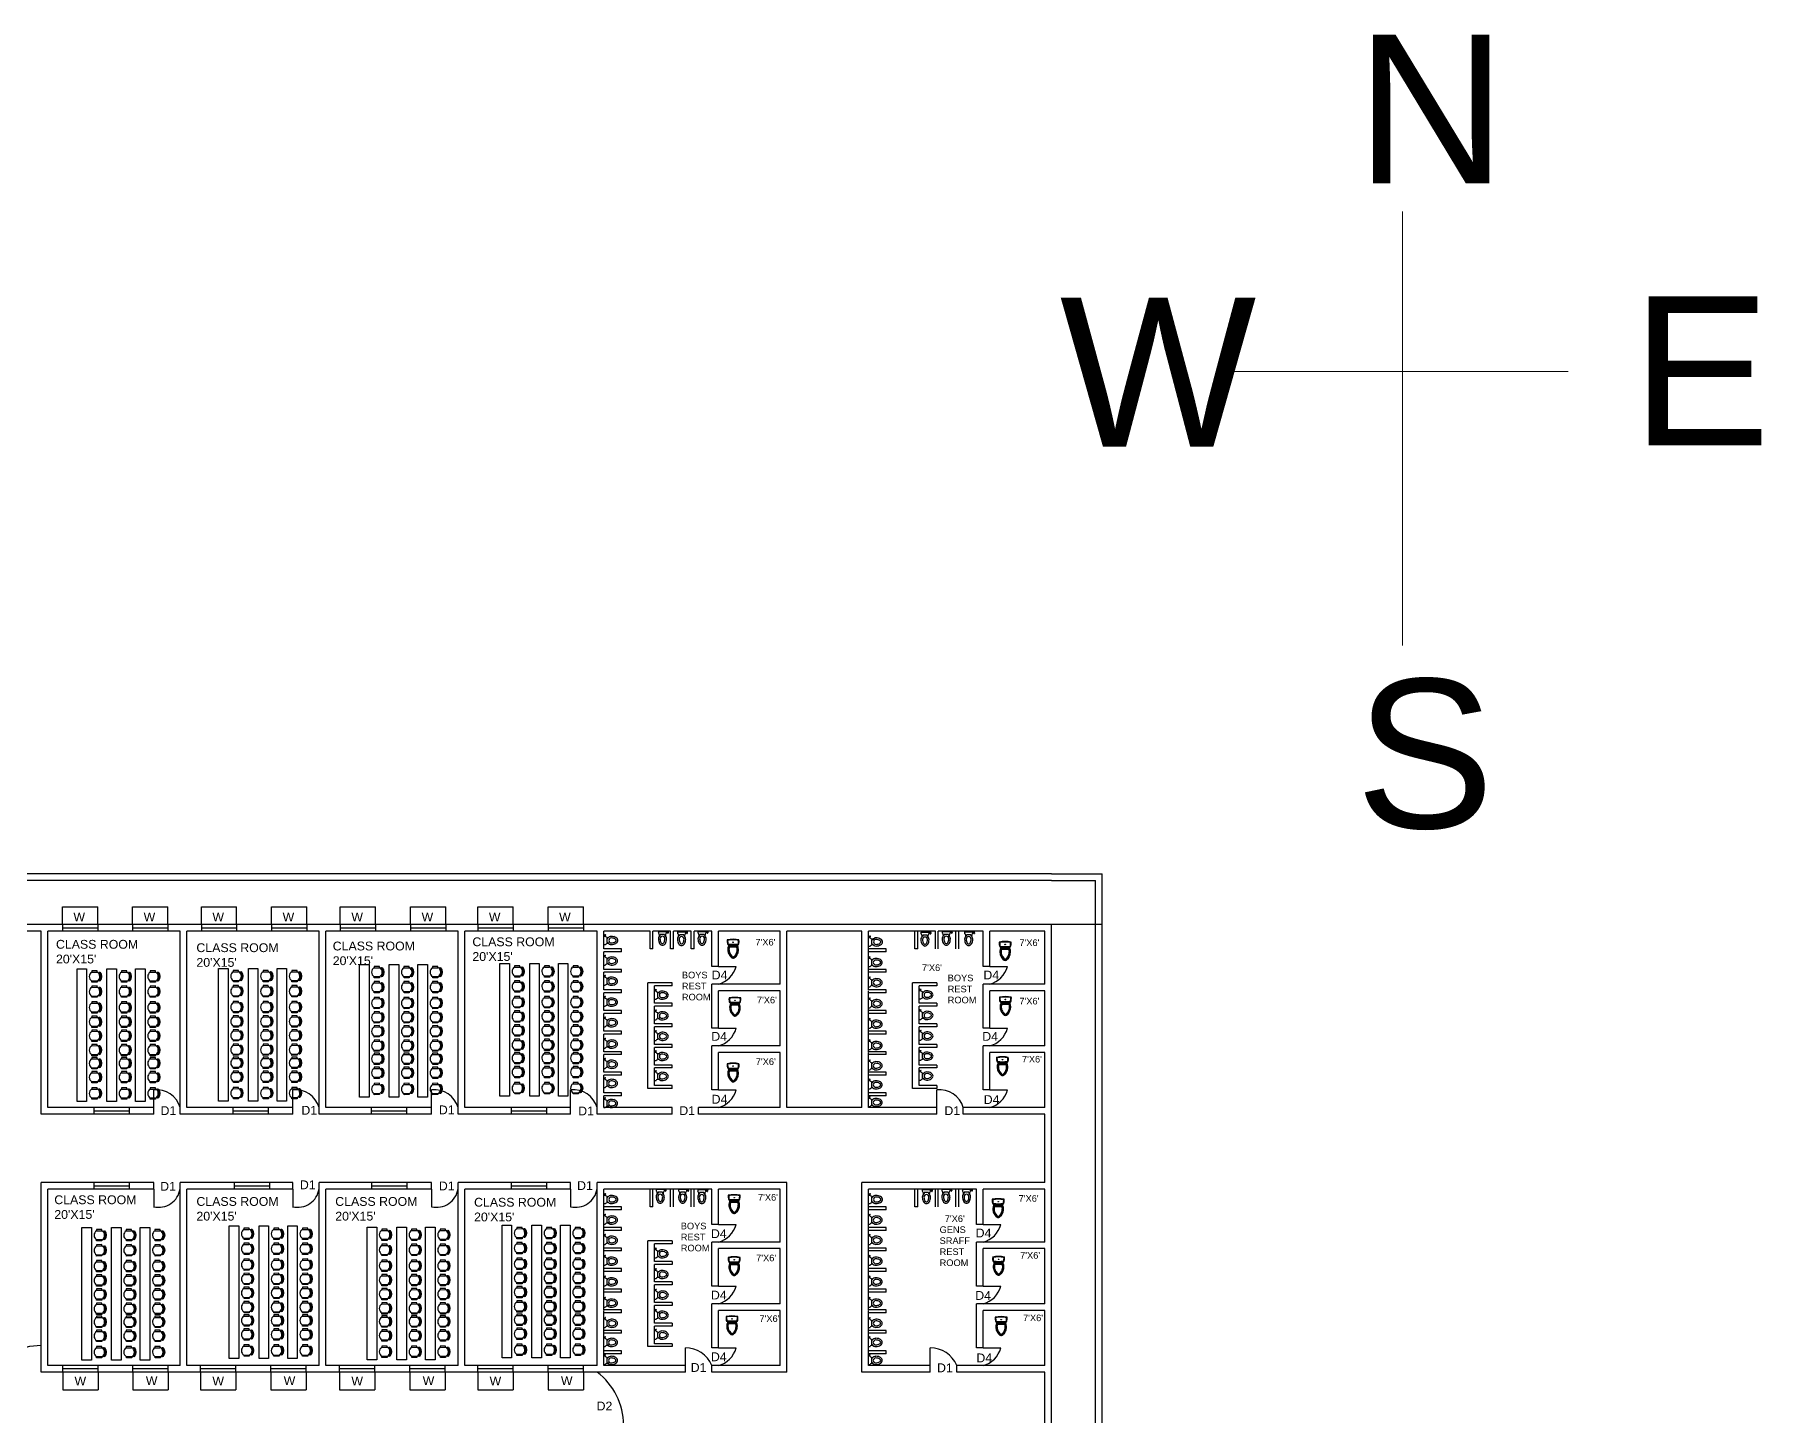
# Model space of a CAD drawing. Header units: inches. Extents: x 677 to 5195, y 405 to 5099.
# Drawn here: x 2846 to 5195, y 3220 to 5099 of the extents above; entities that cross this region are included whole.
import ezdxf

# ---------------------------------------------------------------- set-up
doc = ezdxf.new("R2010")
doc.units = ezdxf.units.IN
doc.header["$MEASUREMENT"] = 0
for name, color, linetype in [('blocks', 255, 'Continuous'), ('door', 180, 'Continuous'), ('text', 240, 'Continuous'), ('window', 104, 'Continuous')]:
    doc.layers.add(name, color=color, linetype=linetype)
doc.styles.get("Standard").update_dxf_attribs({"font": 'arial.ttf'})

# ---------------------------------------------------------------- blocks, each defined once
blk = doc.blocks.new('A$C28FC2AE5')
for p, q in [((179, 356), (179, 383)), ((200, 356), (200, 383))]:
    blk.add_line(p, q)
for points in [[(0, 261), (1, 85), (44, 85), (43, 261)], [(380, 263), (381, 87), (338, 87), (337, 263)]]:
    blk.add_lwpolyline(points, close=True)
blk.add_lwpolyline([(337, 322, 0.423227), (43, 320), (38, 335), (42, 355, -0.361278), (337, 356), (346, 333)], format="xyb", close=True)
for start, end in [(28.31735, 152.21045), (211.34009, 329.18771)]:
    blk.add_arc((191, 178), 178, start, end)
blk = doc.blocks.new('A$C5A97117F')
for p, q in [((0.409, 0.42), (0.043, 0.42)), ((0.406, 0.416), (0.046, 0.416)), ((0.054, 0.428), (0.398, 0.428)), ((0.391, 0.462), (0.061, 0.462)), ((0.386, 0.454), (0.066, 0.454)), ((0.368, 0.408), (0.084, 0.408)), ((0.089, 0.485), (0.137, 0.485)), ((0.091, 0.112), (0.141, 0.05)), ((0.095, 0.114), (0.144, 0.052)), ((0.101, 0.119), (0.15, 0.057)), ((0.114, 0.501), (0.114, 0.467)), ((0.126, 0.139), (0.176, 0.077)), ((0.325, 0.139), (0.276, 0.077)), ((0.351, 0.119), (0.301, 0.057)), ((0.357, 0.114), (0.308, 0.052)), ((0.309, 0.485), (0.357, 0.485)), ((0.36, 0.112), (0.311, 0.05)), ((0.334, 0.501), (0.334, 0.467))]:
    blk.add_line(p, q)
for centre, radius in [((0.113, 0.487), 0.0104), ((0.226, 0.596), 0.0106), ((0.333, 0.487), 0.0104)]:
    blk.add_circle(centre, radius)
for centre, radius, start, end in [((0.321, 0.633), 0.321, 170.67889, 202.51925), ((0.225, -0.377), 1.084, 78.24809, 101.75191), ((0.325, 0.633), 0.319, 171.65253, 201.55052), ((0.225, -0.377), 1.078, 78.48139, 101.51861), ((0.336, 0.634), 0.317, 173.71789, 199.45541), ((0.225, -0.377), 1.065, 78.96963, 101.03037), ((0.114, 0.634), 0.317, 340.54459, 6.28211), ((0.125, 0.633), 0.319, 338.44948, 8.34747), ((0.129, 0.633), 0.321, 337.48075, 9.32111), ((0.225, 2.955), 2.453, 265.31077, 274.68923), ((0.637, 0.35), 0.612, 181.17098, 189.55612), ((0.225, 2.955), 2.447, 265.39891, 274.60109), ((0.637, 0.35), 0.608, 181.17098, 189.55612), ((0.372, 0.312), 0.344, 190.47776, 215.44581), ((0.225, 2.955), 2.434, 265.58122, 274.41878), ((0.637, 0.35), 0.6, 181.17098, 189.55612), ((0.372, 0.312), 0.34, 190.48795, 215.47724), ((0.229, 0.365), 0.194, 149.97683, 163.56049), ((0.372, 0.312), 0.332, 190.50903, 215.54221), ((0.031, 0.479), 0.034, 330.14872, 63.95105), ((0.229, 0.365), 0.186, 151.40884, 160.18615), ((0.637, 0.35), 0.567, 181.17098, 189.55612), ((0.372, 0.312), 0.3, 190.60384, 215.83399), ((0.079, 0.312), 0.3, 324.16601, 349.39616), ((0.08, 0.312), 0.332, 324.45779, 349.49097), ((0.08, 0.312), 0.34, 324.52276, 349.51205), ((0.08, 0.312), 0.344, 324.55419, 349.52224), ((-0.185, 0.35), 0.567, 350.44388, 358.82902), ((0.42, 0.479), 0.034, 116.04895, 209.85128), ((0.223, 0.365), 0.186, 19.81385, 28.59116), ((0.223, 0.365), 0.194, 16.43951, 30.02317), ((-0.185, 0.35), 0.6, 350.44388, 358.82902), ((-0.185, 0.35), 0.608, 350.44388, 358.82902), ((-0.185, 0.35), 0.612, 350.44388, 358.82902)]:
    blk.add_arc(centre, radius, start, end)
for centre, major_axis, ratio, start_param, end_param in [((0.226, 0.291), (0, -0.297), 0.685535, 4.260216, 4.551957), ((0.226, 0.319), (0, 0.319), 0.497502, 2.575717, 3.707468), ((0.226, 0.291), (0, -0.297), 0.685535, 8.014414, 8.306155)]:
    blk.add_ellipse(centre, major_axis=major_axis, ratio=ratio, start_param=start_param, end_param=end_param)
for points, knots in [([(0.046, 0.416), (0.043, 0.409), (0.041, 0.402), (0.036, 0.379), (0.033, 0.364), (0.03, 0.345), (0.029, 0.341), (0.029, 0.338)], [4.2706832, 4.2706832, 4.2706832, 4.2706832, 4.3512283, 4.3512283, 4.5144288, 4.5144288, 4.5519567, 4.5519567, 4.5519567, 4.5519567]), ([(0.053, 0.414), (0.051, 0.406), (0.049, 0.398), (0.043, 0.374), (0.039, 0.357), (0.037, 0.339), (0.037, 0.338), (0.037, 0.337)], [4.2706832, 4.2706832, 4.2706832, 4.2706832, 4.3606863, 4.3606863, 4.5406923, 4.5406923, 4.5519567, 4.5519567, 4.5519567, 4.5519567]), ([(0.084, 0.408), (0.082, 0.397), (0.08, 0.39), (0.075, 0.371), (0.073, 0.358), (0.07, 0.342), (0.07, 0.337), (0.069, 0.333)], [4.2710704, 4.2710704, 4.2710704, 4.2710704, 4.3573597, 4.3573597, 4.5034058, 4.5034058, 4.5519567, 4.5519567, 4.5519567, 4.5519567]), ([(0.144, 0.052), (0.148, 0.047), (0.152, 0.042), (0.163, 0.031), (0.169, 0.026), (0.182, 0.016), (0.189, 0.013), (0.202, 0.007), (0.209, 0.006), (0.223, 0.004), (0.23, 0.004), (0.243, 0.006), (0.25, 0.008), (0.264, 0.013), (0.27, 0.017), (0.283, 0.027), (0.29, 0.032), (0.3, 0.043), (0.304, 0.047), (0.308, 0.052)], [2.575717, 2.575717, 2.575717, 2.575717, 2.672218, 2.672218, 2.806898, 2.806898, 2.941578, 2.941578, 3.076258, 3.076258, 3.210938, 3.210938, 3.347647, 3.347647, 3.484357, 3.484357, 3.621066, 3.621066, 3.707468, 3.707468, 3.707468, 3.707468]), ([(0.15, 0.057), (0.154, 0.052), (0.158, 0.048), (0.167, 0.038), (0.172, 0.034), (0.182, 0.026), (0.187, 0.023), (0.197, 0.018), (0.202, 0.016), (0.212, 0.013), (0.217, 0.012), (0.227, 0.012), (0.232, 0.012), (0.242, 0.014), (0.247, 0.015), (0.257, 0.019), (0.263, 0.022), (0.273, 0.029), (0.278, 0.032), (0.287, 0.041), (0.292, 0.046), (0.299, 0.054), (0.3, 0.055), (0.301, 0.057)], [2.575717, 2.575717, 2.575717, 2.575717, 2.669508, 2.669508, 2.781324, 2.781324, 2.893291, 2.893291, 3.004714, 3.004714, 3.116138, 3.116138, 3.227561, 3.227561, 3.338984, 3.338984, 3.450407, 3.450407, 3.561831, 3.561831, 3.673254, 3.673254, 3.707468, 3.707468, 3.707468, 3.707468]), ([(0.176, 0.077), (0.179, 0.074), (0.181, 0.07), (0.186, 0.065), (0.188, 0.063), (0.192, 0.059), (0.194, 0.058), (0.2, 0.054), (0.203, 0.052), (0.208, 0.049), (0.21, 0.048), (0.214, 0.047), (0.216, 0.046), (0.219, 0.045), (0.221, 0.045), (0.224, 0.045), (0.225, 0.045), (0.227, 0.045), (0.228, 0.045), (0.231, 0.045), (0.233, 0.045), (0.236, 0.046), (0.238, 0.046), (0.241, 0.048), (0.243, 0.049), (0.247, 0.051), (0.249, 0.052), (0.253, 0.055), (0.255, 0.056), (0.26, 0.06), (0.263, 0.063), (0.268, 0.068), (0.271, 0.071), (0.275, 0.076), (0.275, 0.076), (0.276, 0.077)], [2.575717, 2.575717, 2.575717, 2.575717, 2.657216, 2.657216, 2.716925, 2.716925, 2.776634, 2.776634, 2.878172, 2.878172, 2.95039, 2.95039, 3.022609, 3.022609, 3.094827, 3.094827, 3.143639, 3.143639, 3.192452, 3.192452, 3.259339, 3.259339, 3.326226, 3.326226, 3.393112, 3.393112, 3.459999, 3.459999, 3.526886, 3.526886, 3.607903, 3.607903, 3.68892, 3.68892, 3.707468, 3.707468, 3.707468, 3.707468]), ([(0.382, 0.333), (0.382, 0.341), (0.38, 0.348), (0.378, 0.364), (0.376, 0.372), (0.372, 0.388), (0.37, 0.395), (0.368, 0.408)], [8.0144139, 8.0144139, 8.0144139, 8.0144139, 8.1010804, 8.1010804, 8.2003349, 8.2003349, 8.2907084, 8.2907084, 8.2907084, 8.2907084]), ([(0.415, 0.337), (0.414, 0.345), (0.412, 0.354), (0.408, 0.378), (0.404, 0.395), (0.399, 0.411), (0.399, 0.413), (0.398, 0.414)], [8.0144139, 8.0144139, 8.0144139, 8.0144139, 8.1038208, 8.1038208, 8.2826345, 8.2826345, 8.2956874, 8.2956874, 8.2956874, 8.2956874]), ([(0.423, 0.338), (0.422, 0.346), (0.42, 0.355), (0.416, 0.379), (0.413, 0.394), (0.408, 0.411), (0.407, 0.414), (0.406, 0.416)], [8.0144139, 8.0144139, 8.0144139, 8.0144139, 8.1044106, 8.1044106, 8.2663714, 8.2663714, 8.2956874, 8.2956874, 8.2956874, 8.2956874])]:
    blk.add_open_spline(points, degree=3, knots=knots)
blk = doc.blocks.new('A$C756D1810')
at = {"linetype": 'ByBlock'}
for p, q in [((0, 0.6), (0, 0.529)), ((0, 0.6), (0.353, 0.6)), ((0.082, 0.471), (0.082, 0.432)), ((0.271, 0.471), (0.082, 0.471)), ((0.271, 0.471), (0.271, 0.432)), ((0.353, 0.529), (0.353, 0.6)), ((0.376, 0.6), (0.382, 0.588)), ((0.376, 0.6), (0.447, 0.6)), ((0.382, 0.588), (0.441, 0.588)), ((0.4, 0.529), (0.406, 0.588)), ((0.418, 0.588), (0.424, 0.529)), ((0.441, 0.588), (0.447, 0.6))]:
    blk.add_line(p, q, dxfattribs=at)
for centre, radius, start, end in [((-0.108, 0.412), 0.16, 358.33784, 47.48955), ((0.176, 0.282), 0.176, 122.23095, 180), ((0.45, 0.282), 0.45, 180.00004, 194.51425), ((0.315, 0.247), 0.311, 194.51426, 212.00539), ((0.23, 0.194), 0.21, 212.00541, 236.46588), ((0.176, 0.282), 0.106, 0, 180), ((0.45, 0.282), 0.38, 180.00003, 194.51424), ((0.315, 0.247), 0.24, 194.51426, 212.0054), ((0.23, 0.194), 0.14, 212.00541, 236.46587), ((0.176, 0.113), 0.113, 236.46593, 269.99995), ((0.176, 0.113), 0.0428, 236.46596, 269.99998), ((0.176, 0.113), 0.0428, 270.00002, 303.53404), ((0.176, 0.113), 0.113, 270.00005, 303.53407), ((0.123, 0.194), 0.14, 303.53413, 327.99459), ((0.123, 0.194), 0.21, 303.53412, 327.99459), ((0.038, 0.247), 0.24, 327.9946, 345.48574), ((-0.097, 0.282), 0.38, 345.48576, 359.99997), ((0.176, 0.282), 0.176, 0, 57.76905), ((0.461, 0.412), 0.16, 132.51045, 181.66216), ((0.038, 0.247), 0.311, 327.99461, 345.48574), ((-0.097, 0.282), 0.45, 345.48575, 359.99996), ((0.412, 0.529), 0.0118, 180, 0)]:
    blk.add_arc(centre, radius, start, end, dxfattribs=at)

msp = doc.modelspace()

# ---------------------------------------------------------------- linework, layer by layer
at = {"linetype": 'Continuous', "lineweight": 20, "ltscale": 3}
for p, q in [((4706.6, 4858.3), (4706.6, 4268)), ((4474, 4640.6), (4931.9, 4640.6))]:
    msp.add_line(p, q, dxfattribs=at)
for p, q in [((4229.2, 3957.2), (677.2, 3957.2)), ((4229.2, 3948.2), (686.2, 3948.2)), ((4229.2, 3957.2), (4298.2, 3957.2)), ((4229.2, 3948.2), (4289.2, 3948.2)), ((4289.2, 414.2), (4289.2, 3948.2)), ((4298.2, 405.2), (4298.2, 3957.2)), ((4298.2, 3888.2), (746.2, 3888.2)), ((2855.2, 3879.2), (2783.2, 3879.2)), ((2855.2, 3630.2), (2855.2, 3879.2)), ((2864.2, 3639.2), (2864.2, 3879.2)), ((3044.2, 3879.2), (2864.2, 3879.2)), ((3044.2, 3630.2), (3044.2, 3879.2)), ((3053.2, 3639.2), (3053.2, 3879.2)), ((3233.2, 3879.2), (3053.2, 3879.2)), ((3233.2, 3630.2), (3233.2, 3879.2)), ((3242.2, 3639.2), (3242.2, 3879.2)), ((3422.2, 3879.2), (3242.2, 3879.2)), ((3422.2, 3630.2), (3422.2, 3879.2)), ((3431.2, 3639.2), (3431.2, 3879.2)), ((3611.2, 3879.2), (3431.2, 3879.2)), ((3611.2, 3630.2), (3611.2, 3879.2)), ((3620.2, 3855.2), (3620.2, 3879.2)), ((3683.2, 3879.2), (3620.2, 3879.2)), ((3683.2, 3855.2), (3683.2, 3879.2)), ((3711.2, 3879.2), (3687.2, 3879.2)), ((3687.2, 3855.2), (3687.2, 3879.2)), ((3711.2, 3855.2), (3711.2, 3879.2)), ((3715.2, 3855.2), (3715.2, 3879.2)), ((3739.2, 3879.2), (3715.2, 3879.2)), ((3739.2, 3855.2), (3739.2, 3879.2)), ((3767.2, 3879.2), (3743.2, 3879.2)), ((3743.2, 3855.2), (3743.2, 3879.2)), ((3767.2, 3831.2), (3767.2, 3879.2)), ((3776.2, 3831.2), (3776.2, 3879.2)), ((3860.2, 3879.2), (3776.2, 3879.2)), ((3860.2, 3807.2), (3860.2, 3879.2)), ((3869.2, 3639.2), (3869.2, 3879.2)), ((3971.2, 3879.2), (3869.2, 3879.2)), ((3971.2, 3639.2), (3971.2, 3879.2)), ((4071.2, 3879.2), (3980.2, 3879.2)), ((3980.2, 3799.2), (3980.2, 3879.2)), ((4043.2, 3855.2), (4043.2, 3879.2)), ((4047.2, 3855.2), (4047.2, 3879.2)), ((4071.2, 3855.2), (4071.2, 3879.2)), ((4136.2, 3879.2), (4075.2, 3879.2)), ((4075.2, 3855.2), (4075.2, 3879.2)), ((4099.2, 3855.2), (4099.2, 3879.2)), ((4103.2, 3855.2), (4103.2, 3879.2)), ((4136.2, 3831.2), (4136.2, 3879.2)), ((4220.2, 3879.2), (4145.2, 3879.2)), ((4145.2, 3831.2), (4145.2, 3879.2)), ((4220.2, 3807.2), (4220.2, 3879.2)), ((4229.2, 534.2), (4229.2, 3888.2)), ((3644.2, 3855.2), (3620.2, 3855.2)), ((3644.2, 3851.2), (3644.2, 3855.2)), ((3687.2, 3855.2), (3683.2, 3855.2)), ((3715.2, 3855.2), (3711.2, 3855.2)), ((3743.2, 3855.2), (3739.2, 3855.2)), ((4004.2, 3855.2), (3980.2, 3855.2)), ((4004.2, 3851.2), (4004.2, 3855.2)), ((4047.2, 3855.2), (4043.2, 3855.2)), ((3644.2, 3851.2), (3620.2, 3851.2)), ((3620.2, 3827.2), (3620.2, 3851.2)), ((3776.2, 3831.2), (3767.2, 3831.2)), ((4004.2, 3851.2), (3980.2, 3851.2)), ((4145.2, 3831.2), (4136.2, 3831.2)), ((3644.2, 3827.2), (3620.2, 3827.2)), ((3644.2, 3823.2), (3620.2, 3823.2)), ((3620.2, 3799.2), (3620.2, 3823.2)), ((3644.2, 3823.2), (3644.2, 3827.2)), ((3680.2, 3665), (3680.2, 3809)), ((3713.2, 3809), (3680.2, 3809)), ((3713.2, 3805), (3689.2, 3805)), ((3689.2, 3781), (3689.2, 3805)), ((3713.2, 3805), (3713.2, 3809)), ((3860.2, 3807.2), (3767.2, 3807.2)), ((3767.2, 3747.2), (3767.2, 3807.2)), ((4004.2, 3827.2), (3980.2, 3827.2)), ((4004.2, 3823.2), (3980.2, 3823.2)), ((4004.2, 3823.2), (4004.2, 3827.2)), ((4040.2, 3665), (4040.2, 3809)), ((4073.2, 3809), (4040.2, 3809)), ((4049.2, 3781), (4049.2, 3805)), ((4073.2, 3805), (4049.2, 3805)), ((4073.2, 3809), (4073.2, 3805)), ((4220.2, 3807.2), (4136.2, 3807.2)), ((4136.2, 3747.2), (4136.2, 3807.2)), ((3644.2, 3799.2), (3620.2, 3799.2)), ((3644.2, 3795.2), (3620.2, 3795.2)), ((3620.2, 3771.2), (3620.2, 3795.2)), ((3620.2, 3771.2), (3620.2, 3795.2)), ((3644.2, 3795.2), (3644.2, 3799.2)), ((3860.2, 3798.2), (3776.2, 3798.2)), ((3776.2, 3747.2), (3776.2, 3798.2)), ((3860.2, 3723.2), (3860.2, 3798.2)), ((4004.2, 3799.2), (3980.2, 3799.2)), ((3980.2, 3715.2), (3980.2, 3798.2)), ((4004.2, 3795.2), (3980.2, 3795.2)), ((4004.2, 3795.2), (4004.2, 3799.2)), ((4220.2, 3798.2), (4145.2, 3798.2)), ((4145.2, 3747.2), (4145.2, 3798.2)), ((4220.2, 3723.2), (4220.2, 3798.2)), ((3644.2, 3771.2), (3620.2, 3771.2)), ((3644.2, 3767.2), (3620.2, 3767.2)), ((3620.2, 3743.2), (3620.2, 3767.2)), ((3620.2, 3743.2), (3620.2, 3767.2)), ((3644.2, 3767.2), (3644.2, 3771.2)), ((3713.2, 3781), (3689.2, 3781)), ((3713.2, 3777), (3689.2, 3777)), ((3689.2, 3753), (3689.2, 3777)), ((3713.2, 3777), (3713.2, 3781)), ((4004.2, 3771.2), (3980.2, 3771.2)), ((4004.2, 3767.2), (3980.2, 3767.2)), ((4004.2, 3767.2), (4004.2, 3771.2)), ((4073.2, 3781), (4049.2, 3781)), ((4049.2, 3753), (4049.2, 3777)), ((4073.2, 3777), (4049.2, 3777)), ((4073.2, 3781), (4073.2, 3777)), ((3644.2, 3743.2), (3620.2, 3743.2)), ((3620.2, 3723.2), (3620.2, 3739.2)), ((3644.2, 3739.2), (3620.2, 3739.2)), ((3620.2, 3715.2), (3620.2, 3739.2)), ((3644.2, 3739.2), (3644.2, 3743.2)), ((3713.2, 3753), (3689.2, 3753)), ((3713.2, 3749), (3689.2, 3749)), ((3689.2, 3725), (3689.2, 3749)), ((3713.2, 3749), (3713.2, 3753)), ((3776.2, 3747.2), (3767.2, 3747.2)), ((4004.2, 3743.2), (3980.2, 3743.2)), ((4004.2, 3739.2), (3980.2, 3739.2)), ((4004.2, 3739.2), (4004.2, 3743.2)), ((4073.2, 3753), (4049.2, 3753)), ((4049.2, 3725), (4049.2, 3749)), ((4073.2, 3749), (4049.2, 3749)), ((4073.2, 3753), (4073.2, 3749)), ((4145.2, 3747.2), (4136.2, 3747.2)), ((3644.2, 3715.2), (3620.2, 3715.2)), ((3644.2, 3711.2), (3620.2, 3711.2)), ((3620.2, 3687.2), (3620.2, 3711.2)), ((3620.2, 3687.2), (3620.2, 3711.2)), ((3644.2, 3711.2), (3644.2, 3715.2)), ((3713.2, 3725), (3689.2, 3725)), ((3713.2, 3721), (3689.2, 3721)), ((3689.2, 3697), (3689.2, 3721)), ((3713.2, 3721), (3713.2, 3725)), ((3860.2, 3723.2), (3767.2, 3723.2)), ((3767.2, 3663.2), (3767.2, 3723.2)), ((3860.2, 3714.2), (3776.2, 3714.2)), ((3776.2, 3663.2), (3776.2, 3714.2)), ((3860.2, 3639.2), (3860.2, 3714.2)), ((4004.2, 3715.2), (3980.2, 3715.2)), ((3980.2, 3639.2), (3980.2, 3714.2)), ((4004.2, 3711.2), (3980.2, 3711.2)), ((4004.2, 3711.2), (4004.2, 3715.2)), ((4073.2, 3725), (4049.2, 3725)), ((4049.2, 3697), (4049.2, 3721)), ((4073.2, 3721), (4049.2, 3721)), ((4073.2, 3725), (4073.2, 3721)), ((4220.2, 3723.2), (4136.2, 3723.2)), ((4136.2, 3663.2), (4136.2, 3723.2)), ((4220.2, 3714.2), (4145.2, 3714.2)), ((4145.2, 3663.2), (4145.2, 3714.2)), ((4220.2, 3639.2), (4220.2, 3714.2)), ((3713.2, 3697), (3689.2, 3697)), ((3689.2, 3669), (3689.2, 3693)), ((3713.2, 3693), (3689.2, 3693)), ((3713.2, 3693), (3713.2, 3697)), ((4073.2, 3697), (4049.2, 3697)), ((4049.2, 3669), (4049.2, 3693)), ((4073.2, 3693), (4049.2, 3693)), ((4073.2, 3697), (4073.2, 3693)), ((3644.2, 3687.2), (3620.2, 3687.2)), ((3644.2, 3683.2), (3620.2, 3683.2)), ((3620.2, 3659.2), (3620.2, 3683.2)), ((3620.2, 3659.2), (3620.2, 3683.2)), ((3644.2, 3683.2), (3644.2, 3687.2)), ((3713.2, 3665), (3680.2, 3665)), ((3713.2, 3669), (3689.2, 3669)), ((3713.2, 3665), (3713.2, 3669)), ((4004.2, 3687.2), (3980.2, 3687.2)), ((4004.2, 3683.2), (3980.2, 3683.2)), ((4004.2, 3683.2), (4004.2, 3687.2)), ((4073.2, 3665), (4040.2, 3665)), ((4073.2, 3669), (4049.2, 3669)), ((4073.2, 3669), (4073.2, 3665)), ((3644.2, 3659.2), (3620.2, 3659.2)), ((3620.2, 3639.2), (3620.2, 3655.2)), ((3620.2, 3639.2), (3620.2, 3655.2)), ((3644.2, 3655.2), (3620.2, 3655.2)), ((3644.2, 3655.2), (3644.2, 3659.2)), ((3776.2, 3663.2), (3767.2, 3663.2)), ((4004.2, 3659.2), (3980.2, 3659.2)), ((4004.2, 3655.2), (3980.2, 3655.2)), ((4004.2, 3655.2), (4004.2, 3659.2)), ((4145.2, 3663.2), (4136.2, 3663.2)), ((3008.2, 3630.2), (2855.2, 3630.2)), ((3008.2, 3639.2), (2864.2, 3639.2)), ((3008.2, 3630.2), (3008.2, 3639.2)), ((3197.2, 3630.2), (3044.2, 3630.2)), ((3197.2, 3639.2), (3053.2, 3639.2)), ((3197.2, 3630.2), (3197.2, 3639.2)), ((3386.2, 3630.2), (3233.2, 3630.2)), ((3386.2, 3639.2), (3242.2, 3639.2)), ((3386.2, 3630.2), (3386.2, 3639.2)), ((3575.2, 3630.2), (3422.2, 3630.2)), ((3575.2, 3639.2), (3431.2, 3639.2)), ((3575.2, 3630.2), (3575.2, 3639.2)), ((3713.2, 3630.2), (3611.2, 3630.2)), ((3713.2, 3639.2), (3620.2, 3639.2)), ((3713.2, 3630.2), (3713.2, 3639.2)), ((3860.2, 3639.2), (3749.2, 3639.2)), ((3749.2, 3630.2), (3749.2, 3639.2)), ((4073.2, 3630.2), (3749.2, 3630.2)), ((3971.2, 3639.2), (3869.2, 3639.2)), ((4073.2, 3639.2), (3980.2, 3639.2)), ((4073.2, 3630.2), (4073.2, 3639.2)), ((4220.2, 3639.2), (4109.2, 3639.2)), ((4109.2, 3630.2), (4109.2, 3639.2)), ((4220.2, 3630.2), (4109.2, 3630.2)), ((4220.2, 3537.2), (4220.2, 3630.2)), ((2855.2, 3279.2), (2855.2, 3537.2)), ((3008.2, 3537.2), (2855.2, 3537.2)), ((2864.2, 3288.2), (2864.2, 3528.2)), ((3008.2, 3528.2), (2864.2, 3528.2)), ((3008.2, 3528.2), (3008.2, 3537.2)), ((3044.2, 3288.2), (3044.2, 3537.2)), ((3197.2, 3537.2), (3044.2, 3537.2)), ((3053.2, 3288.2), (3053.2, 3528.2)), ((3197.2, 3528.2), (3053.2, 3528.2)), ((3197.2, 3528.2), (3197.2, 3537.2)), ((3233.2, 3288.2), (3233.2, 3537.2)), ((3386.2, 3537.2), (3233.2, 3537.2)), ((3242.2, 3288.2), (3242.2, 3528.2)), ((3386.2, 3528.2), (3242.2, 3528.2)), ((3386.2, 3528.2), (3386.2, 3537.2)), ((3422.2, 3288.2), (3422.2, 3537.2)), ((3575.2, 3537.2), (3422.2, 3537.2)), ((3431.2, 3288.2), (3431.2, 3528.2)), ((3575.2, 3528.2), (3431.2, 3528.2)), ((3575.2, 3528.2), (3575.2, 3537.2)), ((3611.2, 3288.2), (3611.2, 3537.2)), ((3869.2, 3537.2), (3611.2, 3537.2)), ((3767.2, 3528.2), (3620.2, 3528.2)), ((3620.2, 3448), (3620.2, 3528.2)), ((3683.2, 3504), (3683.2, 3528)), ((3687.2, 3504), (3687.2, 3528)), ((3711.2, 3504), (3711.2, 3528)), ((3767.2, 3528.2), (3713.2, 3528.2)), ((3715.2, 3504), (3715.2, 3528)), ((3739.2, 3504), (3739.2, 3528)), ((3743.2, 3504), (3743.2, 3528)), ((3767.2, 3480.2), (3767.2, 3528.2)), ((3860.2, 3528.2), (3776.2, 3528.2)), ((3776.2, 3480.2), (3776.2, 3528.2)), ((3860.2, 3456.2), (3860.2, 3528.2)), ((3869.2, 3279.2), (3869.2, 3537.2)), ((4220.2, 3537.2), (3971.2, 3537.2)), ((3971.2, 3279.2), (3971.2, 3537.2)), ((4127.2, 3528.2), (3980.2, 3528.2)), ((3980.2, 3448), (3980.2, 3528.2)), ((4043.2, 3504), (4043.2, 3528)), ((4047.2, 3504), (4047.2, 3528)), ((4127.2, 3528.2), (4064.2, 3528.2)), ((4071.2, 3504), (4071.2, 3528)), ((4075.2, 3504), (4075.2, 3528)), ((4099.2, 3504), (4099.2, 3528)), ((4103.2, 3504), (4103.2, 3528)), ((4127.2, 3480.2), (4127.2, 3528.2)), ((4220.2, 3528.2), (4136.2, 3528.2)), ((4136.2, 3480.2), (4136.2, 3528.2)), ((4220.2, 3456.2), (4220.2, 3528.2)), ((3644.2, 3504), (3620.2, 3504)), ((3644.2, 3500), (3620.2, 3500)), ((3644.2, 3500), (3644.2, 3504)), ((3687.2, 3504), (3683.2, 3504)), ((4004.2, 3504), (3980.2, 3504)), ((4004.2, 3500), (3980.2, 3500)), ((4004.2, 3500), (4004.2, 3504)), ((4047.2, 3504), (4043.2, 3504)), ((3644.2, 3476), (3620.2, 3476)), ((3644.2, 3472), (3644.2, 3476)), ((3776.2, 3480.2), (3767.2, 3480.2)), ((4004.2, 3476), (3980.2, 3476)), ((4004.2, 3472), (4004.2, 3476)), ((4136.2, 3480.2), (4127.2, 3480.2)), ((3644.2, 3472), (3620.2, 3472)), ((3680.2, 3313.8), (3680.2, 3457.8)), ((3713.2, 3457.8), (3680.2, 3457.8)), ((3689.2, 3429.8), (3689.2, 3453.8)), ((3713.2, 3453.8), (3689.2, 3453.8)), ((3713.2, 3457.8), (3713.2, 3453.8)), ((3860.2, 3456.2), (3767.2, 3456.2)), ((3767.2, 3396.2), (3767.2, 3456.2)), ((4004.2, 3472), (3980.2, 3472)), ((4220.2, 3456.2), (4127.2, 3456.2)), ((4127.2, 3396.2), (4127.2, 3456.2)), ((3644.2, 3448), (3620.2, 3448)), ((3620.2, 3364), (3620.2, 3447.2)), ((3644.2, 3444), (3620.2, 3444)), ((3644.2, 3444), (3644.2, 3448)), ((3713.2, 3429.8), (3689.2, 3429.8)), ((3713.2, 3429.8), (3713.2, 3425.8)), ((3860.2, 3447.2), (3776.2, 3447.2)), ((3776.2, 3396.2), (3776.2, 3447.2)), ((3860.2, 3372.2), (3860.2, 3447.2)), ((4004.2, 3448), (3980.2, 3448)), ((3980.2, 3364), (3980.2, 3447.2)), ((4004.2, 3444), (3980.2, 3444)), ((4004.2, 3444), (4004.2, 3448)), ((4220.2, 3447.2), (4136.2, 3447.2)), ((4136.2, 3396.2), (4136.2, 3447.2)), ((4220.2, 3372.2), (4220.2, 3447.2)), ((3644.2, 3420), (3620.2, 3420)), ((3644.2, 3416), (3620.2, 3416)), ((3644.2, 3416), (3644.2, 3420)), ((3689.2, 3401.8), (3689.2, 3425.8)), ((3713.2, 3425.8), (3689.2, 3425.8)), ((4004.2, 3420), (3980.2, 3420)), ((4004.2, 3416), (3980.2, 3416)), ((4004.2, 3416), (4004.2, 3420)), ((3644.2, 3392), (3620.2, 3392)), ((3644.2, 3388), (3620.2, 3388)), ((3644.2, 3388), (3644.2, 3392)), ((3713.2, 3401.8), (3689.2, 3401.8)), ((3689.2, 3373.8), (3689.2, 3397.8)), ((3713.2, 3397.8), (3689.2, 3397.8)), ((3713.2, 3401.8), (3713.2, 3397.8)), ((3776.2, 3396.2), (3767.2, 3396.2)), ((4004.2, 3392), (3980.2, 3392)), ((4004.2, 3388), (3980.2, 3388)), ((4004.2, 3388), (4004.2, 3392)), ((4136.2, 3396.2), (4127.2, 3396.2)), ((3644.2, 3364), (3620.2, 3364)), ((3620.2, 3288.2), (3620.2, 3363.2)), ((3644.2, 3360), (3620.2, 3360)), ((3644.2, 3360), (3644.2, 3364)), ((3713.2, 3373.8), (3689.2, 3373.8)), ((3689.2, 3345.8), (3689.2, 3369.8)), ((3713.2, 3369.8), (3689.2, 3369.8)), ((3713.2, 3373.8), (3713.2, 3369.8)), ((3860.2, 3372.2), (3767.2, 3372.2)), ((3767.2, 3312.2), (3767.2, 3372.2)), ((3860.2, 3363.2), (3776.2, 3363.2)), ((3776.2, 3312.2), (3776.2, 3363.2)), ((3860.2, 3288.2), (3860.2, 3363.2)), ((4004.2, 3364), (3980.2, 3364)), ((3980.2, 3288.2), (3980.2, 3363.2)), ((4004.2, 3360), (3980.2, 3360)), ((4004.2, 3360), (4004.2, 3364)), ((4220.2, 3372.2), (4127.2, 3372.2)), ((4127.2, 3312.2), (4127.2, 3372.2)), ((4220.2, 3363.2), (4136.2, 3363.2)), ((4136.2, 3312.2), (4136.2, 3363.2)), ((4220.2, 3288.2), (4220.2, 3363.2)), ((3644.2, 3336), (3620.2, 3336)), ((3644.2, 3332), (3644.2, 3336)), ((3713.2, 3345.8), (3689.2, 3345.8)), ((3689.2, 3317.8), (3689.2, 3341.8)), ((3713.2, 3341.8), (3689.2, 3341.8)), ((3713.2, 3345.8), (3713.2, 3341.8)), ((4004.2, 3336), (3980.2, 3336)), ((4004.2, 3332), (4004.2, 3336)), ((3644.2, 3332), (3620.2, 3332)), ((3713.2, 3313.8), (3680.2, 3313.8)), ((3713.2, 3317.8), (3689.2, 3317.8)), ((3713.2, 3317.8), (3713.2, 3313.8)), ((3776.2, 3312.2), (3767.2, 3312.2)), ((4004.2, 3332), (3980.2, 3332)), ((4136.2, 3312.2), (4127.2, 3312.2)), ((3044.2, 3288.2), (2864.2, 3288.2)), ((3233.2, 3288.2), (3053.2, 3288.2)), ((3422.2, 3288.2), (3242.2, 3288.2)), ((3611.2, 3288.2), (3431.2, 3288.2)), ((3644.2, 3308), (3620.2, 3308)), ((3644.2, 3304), (3620.2, 3304)), ((3731.2, 3288.2), (3620.2, 3288.2)), ((3644.2, 3304), (3644.2, 3308)), ((3731.2, 3279.2), (3731.2, 3288.2)), ((3860.2, 3288.2), (3767.2, 3288.2)), ((3767.2, 3279.2), (3767.2, 3288.2)), ((4004.2, 3308), (3980.2, 3308)), ((4004.2, 3304), (3980.2, 3304)), ((4064.2, 3288.2), (3980.2, 3288.2)), ((4004.2, 3304), (4004.2, 3308)), ((4064.2, 3279.2), (4064.2, 3288.2)), ((4220.2, 3288.2), (4100.2, 3288.2)), ((4100.2, 3279.2), (4100.2, 3288.2)), ((3731.2, 3279.2), (2855.2, 3279.2)), ((3731.2, 3279.2), (3620.2, 3279.2)), ((3731.2, 3279.2), (3620.2, 3279.2)), ((3869.2, 3279.2), (3767.2, 3279.2)), ((3869.2, 3279.2), (3767.2, 3279.2)), ((4064.2, 3279.2), (3971.2, 3279.2)), ((4220.2, 3279.2), (4100.2, 3279.2)), ((4220.2, 3207.2), (4220.2, 3279.2))]:
    msp.add_line(p, q)
at = {"layer": 'blocks'}
for points in [[(3096.5, 3648), (3096.5, 3828.5), (3109.5, 3828.5), (3109.5, 3648)], [(3137, 3648), (3137, 3828.5), (3150, 3828.5), (3150, 3648)], [(3176, 3648), (3176, 3828.5), (3189, 3828.5), (3189, 3648)], [(3288, 3653.5), (3288, 3834), (3301, 3834), (3301, 3653.5)], [(3328.5, 3653.5), (3328.5, 3834), (3341.5, 3834), (3341.5, 3653.5)], [(3367.5, 3653.5), (3367.5, 3834), (3380.5, 3834), (3380.5, 3653.5)], [(3479, 3654.5), (3479, 3835), (3492, 3835), (3492, 3654.5)], [(3519.5, 3654.5), (3519.5, 3835), (3532.5, 3835), (3532.5, 3654.5)], [(3558.5, 3654.5), (3558.5, 3835), (3571.5, 3835), (3571.5, 3654.5)], [(2904, 3647.5), (2904, 3828), (2917, 3828), (2917, 3647.5)], [(2944.5, 3647.5), (2944.5, 3828), (2957.5, 3828), (2957.5, 3647.5)], [(2983.5, 3647.5), (2983.5, 3828), (2996.5, 3828), (2996.5, 3647.5)], [(2910.5, 3295.5), (2910.5, 3476), (2923.5, 3476), (2923.5, 3295.5)], [(2951, 3295.5), (2951, 3476), (2964, 3476), (2964, 3295.5)], [(2990, 3295.5), (2990, 3476), (3003, 3476), (3003, 3295.5)], [(3111, 3297.5), (3111, 3478), (3124, 3478), (3124, 3297.5)], [(3151.5, 3297.5), (3151.5, 3478), (3164.5, 3478), (3164.5, 3297.5)], [(3190.5, 3297.5), (3190.5, 3478), (3203.5, 3478), (3203.5, 3297.5)], [(3298.5, 3296), (3298.5, 3476.5), (3311.5, 3476.5), (3311.5, 3296)], [(3339, 3296), (3339, 3476.5), (3352, 3476.5), (3352, 3296)], [(3378, 3296), (3378, 3476.5), (3391, 3476.5), (3391, 3296)], [(3482, 3298.5), (3482, 3479), (3495, 3479), (3495, 3298.5)], [(3522.5, 3298.5), (3522.5, 3479), (3535.5, 3479), (3535.5, 3298.5)], [(3561.5, 3298.5), (3561.5, 3479), (3574.5, 3479), (3574.5, 3298.5)]]:
    msp.add_lwpolyline(points, close=True, dxfattribs=at)
at = {"layer": 'door'}
for p, q in [((3776.2, 3831.2), (3800.2, 3831.2)), ((4145.2, 3831.2), (4169.2, 3831.2)), ((3776.2, 3747.2), (3800.2, 3747.2)), ((4145.2, 3747.2), (4169.2, 3747.2)), ((3008.2, 3639.2), (3008.2, 3663.2)), ((3197.2, 3639.2), (3197.2, 3663.2)), ((3386.2, 3639.2), (3386.2, 3663.2)), ((3575.2, 3639.2), (3575.2, 3663.2)), ((3776.2, 3663.2), (3800.2, 3663.2)), ((4073.2, 3639.2), (4073.2, 3663.2)), ((4145.2, 3663.2), (4169.2, 3663.2)), ((3008.2, 3528.2), (3008.2, 3504.2)), ((3197.2, 3528.2), (3197.2, 3504.2)), ((3386.2, 3528.2), (3386.2, 3504.2)), ((3575.2, 3528.2), (3575.2, 3504.2)), ((3776.2, 3480.2), (3800.2, 3480.2)), ((4136.2, 3480.2), (4160.2, 3480.2)), ((3776.2, 3396.2), (3800.2, 3396.2)), ((4136.2, 3396.2), (4160.2, 3396.2)), ((2855.2, 3279.2), (2855.2, 3315.2)), ((3731.2, 3288.2), (3731.2, 3312.2)), ((3776.2, 3312.2), (3800.2, 3312.2)), ((4064.2, 3288.2), (4064.2, 3312.2)), ((4136.2, 3312.2), (4160.2, 3312.2))]:
    msp.add_line(p, q, dxfattribs=at)
for centre, radius, start, end in [((3768.4, 3839), 32.7, 283.4928, 346.2236), ((4137.4, 3839), 32.7, 283.4928, 346.2236), ((3768.4, 3755), 32.7, 283.4928, 346.2236), ((4137.4, 3755), 32.7, 283.4928, 346.2236), ((3012.2, 3630.3), 33.2, 15.4989, 97.0148), ((3201.2, 3630.3), 33.2, 15.4989, 97.0148), ((3390.2, 3630.3), 33.2, 15.4989, 97.0148), ((3579.2, 3630.3), 33.2, 15.4989, 97.0148), ((3768.4, 3671), 32.7, 283.4928, 346.2236), ((4077.2, 3630.3), 33.2, 15.4989, 97.0148), ((4137.4, 3671), 32.7, 283.4928, 346.2236), ((3014.9, 3533), 29.6, 256.8009, 351.0233), ((3203.9, 3533), 29.6, 256.8009, 351.0233), ((3392.9, 3533), 29.6, 256.8009, 351.0233), ((3581.9, 3533), 29.6, 256.8009, 351.0233), ((3768.4, 3488), 32.7, 283.4928, 346.2236), ((4128.4, 3488), 32.7, 283.4928, 346.2236), ((3768.4, 3404), 32.7, 283.4928, 346.2236), ((4128.4, 3404), 32.7, 283.4928, 346.2236), ((2855.2, 3225.2), 90, 90, 143.1301), ((3731.2, 3273.2), 39, 22.6199, 90), ((3768.4, 3320), 32.7, 283.4928, 346.2236), ((4064.2, 3273.2), 39, 22.6199, 90), ((4128.4, 3320), 32.7, 283.4928, 346.2236), ((3557.2, 3207.2), 90, 0, 53.1301)]:
    msp.add_arc(centre, radius, start, end, dxfattribs=at)
at = {"layer": 'window'}
for p, q in [((2884, 3888.2), (2884, 3912.2)), ((2884, 3912.2), (2932, 3912.2)), ((2932, 3888.2), (2932, 3912.2)), ((2979.5, 3888.2), (2979.5, 3912.2)), ((2979.5, 3912.2), (3027.5, 3912.2)), ((3027.5, 3888.2), (3027.5, 3912.2)), ((3073, 3888.2), (3073, 3912.2)), ((3073, 3912.2), (3121, 3912.2)), ((3121, 3888.2), (3121, 3912.2)), ((3168.5, 3888.2), (3168.5, 3912.2)), ((3168.5, 3912.2), (3216.5, 3912.2)), ((3216.5, 3888.2), (3216.5, 3912.2)), ((3262, 3888.2), (3262, 3912.2)), ((3262, 3912.2), (3310, 3912.2)), ((3310, 3888.2), (3310, 3912.2)), ((3357.5, 3888.2), (3357.5, 3912.2)), ((3357.5, 3912.2), (3405.5, 3912.2)), ((3405.5, 3888.2), (3405.5, 3912.2)), ((3449, 3888.2), (3449, 3912.2)), ((3449, 3912.2), (3497, 3912.2)), ((3497, 3888.2), (3497, 3912.2)), ((3544.5, 3888.2), (3544.5, 3912.2)), ((3544.5, 3912.2), (3592.5, 3912.2)), ((3592.5, 3888.2), (3592.5, 3912.2)), ((2884, 3888.2), (2884, 3879.2)), ((2884, 3883.7), (2932, 3883.7)), ((2932, 3888.2), (2932, 3879.2)), ((2979.5, 3888.2), (2979.5, 3879.2)), ((2979.5, 3883.7), (3027.5, 3883.7)), ((3027.5, 3888.2), (3027.5, 3879.2)), ((3073, 3888.2), (3073, 3879.2)), ((3073, 3883.7), (3121, 3883.7)), ((3121, 3888.2), (3121, 3879.2)), ((3168.5, 3888.2), (3168.5, 3879.2)), ((3168.5, 3883.7), (3216.5, 3883.7)), ((3216.5, 3888.2), (3216.5, 3879.2)), ((3262, 3888.2), (3262, 3879.2)), ((3262, 3883.7), (3310, 3883.7)), ((3310, 3888.2), (3310, 3879.2)), ((3357.5, 3888.2), (3357.5, 3879.2)), ((3357.5, 3883.7), (3405.5, 3883.7)), ((3405.5, 3888.2), (3405.5, 3879.2)), ((3449, 3888.2), (3449, 3879.2)), ((3449, 3883.7), (3497, 3883.7)), ((3497, 3888.2), (3497, 3879.2)), ((3544.5, 3888.2), (3544.5, 3879.2)), ((3544.5, 3883.7), (3592.5, 3883.7)), ((3592.5, 3888.2), (3592.5, 3879.2)), ((2927, 3639.2), (2927, 3630.2)), ((2927, 3634.7), (2975, 3634.7)), ((2975, 3639.2), (2975, 3630.2)), ((3115.9, 3639.2), (3115.9, 3630.2)), ((3115.9, 3634.7), (3163.9, 3634.7)), ((3163.9, 3639.2), (3163.9, 3630.2)), ((3303.8, 3639.2), (3303.8, 3630.2)), ((3303.8, 3634.7), (3351.8, 3634.7)), ((3351.8, 3639.2), (3351.8, 3630.2)), ((3494.3, 3639.2), (3494.3, 3630.2)), ((3494.3, 3634.7), (3542.3, 3634.7)), ((3542.3, 3639.2), (3542.3, 3630.2)), ((2927, 3537.2), (2927, 3528.2)), ((2927, 3532.7), (2975, 3532.7)), ((2975, 3537.2), (2975, 3528.2)), ((3117.5, 3537.2), (3117.5, 3528.2)), ((3117.5, 3532.7), (3165.5, 3532.7)), ((3165.5, 3537.2), (3165.5, 3528.2)), ((3304.4, 3537.2), (3304.4, 3528.2)), ((3304.4, 3532.7), (3352.4, 3532.7)), ((3352.4, 3537.2), (3352.4, 3528.2)), ((3494.5, 3537.2), (3494.5, 3528.2)), ((3494.5, 3532.7), (3542.5, 3532.7)), ((3542.5, 3537.2), (3542.5, 3528.2)), ((2884.5, 3279.2), (2884.5, 3288.2)), ((2932.5, 3279.2), (2932.5, 3288.2)), ((2980, 3279.2), (2980, 3288.2)), ((3028, 3279.2), (3028, 3288.2)), ((3072, 3279.2), (3072, 3288.2)), ((3120, 3279.2), (3120, 3288.2)), ((3167.5, 3279.2), (3167.5, 3288.2)), ((3215.5, 3279.2), (3215.5, 3288.2)), ((3261, 3279.2), (3261, 3288.2)), ((3309, 3279.2), (3309, 3288.2)), ((3356.5, 3279.2), (3356.5, 3288.2)), ((3404.5, 3279.2), (3404.5, 3288.2)), ((3449, 3279.2), (3449, 3288.2)), ((3497, 3279.2), (3497, 3288.2)), ((3544.5, 3279.2), (3544.5, 3288.2)), ((3592.5, 3279.2), (3592.5, 3288.2)), ((2932.5, 3283.7), (2884.5, 3283.7)), ((2884.5, 3279.2), (2884.5, 3255.2)), ((2932.5, 3279.2), (2932.5, 3255.2)), ((3028, 3283.7), (2980, 3283.7)), ((2980, 3279.2), (2980, 3255.2)), ((3028, 3279.2), (3028, 3255.2)), ((3120, 3283.7), (3072, 3283.7)), ((3072, 3279.2), (3072, 3255.2)), ((3120, 3279.2), (3120, 3255.2)), ((3215.5, 3283.7), (3167.5, 3283.7)), ((3167.5, 3279.2), (3167.5, 3255.2)), ((3215.5, 3279.2), (3215.5, 3255.2)), ((3309, 3283.7), (3261, 3283.7)), ((3261, 3279.2), (3261, 3255.2)), ((3309, 3279.2), (3309, 3255.2)), ((3404.5, 3283.7), (3356.5, 3283.7)), ((3356.5, 3279.2), (3356.5, 3255.2)), ((3404.5, 3279.2), (3404.5, 3255.2)), ((3497, 3283.7), (3449, 3283.7)), ((3449, 3279.2), (3449, 3255.2)), ((3497, 3279.2), (3497, 3255.2)), ((3592.5, 3283.7), (3544.5, 3283.7)), ((3544.5, 3279.2), (3544.5, 3255.2)), ((3592.5, 3279.2), (3592.5, 3255.2)), ((2884.5, 3255.2), (2932.5, 3255.2)), ((2980, 3255.2), (3028, 3255.2)), ((3072, 3255.2), (3120, 3255.2)), ((3167.5, 3255.2), (3215.5, 3255.2)), ((3261, 3255.2), (3309, 3255.2)), ((3356.5, 3255.2), (3404.5, 3255.2)), ((3449, 3255.2), (3497, 3255.2)), ((3544.5, 3255.2), (3592.5, 3255.2))]:
    msp.add_line(p, q, dxfattribs=at)

# ---------------------------------------------------------------- block references
at = {"xscale": 0.04055005892214297, "yscale": 0.04055005892214297, "zscale": 0.04055005892214297, "rotation": 270.2638974578867}
for p in [(3304.5, 3831.1), (3345, 3831.1), (3384, 3831.1), (3495.5, 3832.1), (3536, 3832.1), (3575, 3832.1), (2920.5, 3825.1), (2961, 3825.1), (3000, 3825.1), (3113, 3825.6), (3113, 3805.1), (3153.5, 3825.6), (3153.5, 3805.1), (3192.5, 3825.6), (3192.5, 3805.1), (3304.5, 3810.6), (3345, 3810.6), (3384, 3810.6), (3495.5, 3811.6), (3536, 3811.6), (3575, 3811.6), (2920.5, 3804.6), (2920.5, 3783.1), (2961, 3804.6), (2961, 3783.1), (3000, 3804.6), (3000, 3783.1), (3113, 3783.6), (3153.5, 3783.6), (3192.5, 3783.6), (3304.5, 3789.1), (3345, 3789.1), (3384, 3789.1), (3495.5, 3790.1), (3536, 3790.1), (3575, 3790.1), (2920.5, 3763.6), (2961, 3763.6), (3000, 3763.6), (3113, 3764.1), (3153.5, 3764.1), (3192.5, 3764.1), (3304.5, 3769.6), (3345, 3769.6), (3384, 3769.6), (3495.5, 3770.6), (3536, 3770.6), (3575, 3770.6), (2920.5, 3744.6), (2961, 3744.6), (3000, 3744.6), (3113, 3745.1), (3153.5, 3745.1), (3192.5, 3745.1), (3304.5, 3750.6), (3345, 3750.6), (3384, 3750.6), (3495.5, 3751.6), (3536, 3751.6), (3575, 3751.6), (2920.5, 3725.1), (2961, 3725.1), (3000, 3725.1), (3113, 3725.6), (3153.5, 3725.6), (3192.5, 3725.6), (3304.5, 3731.1), (3304.5, 3713.1), (3345, 3731.1), (3345, 3713.1), (3384, 3731.1), (3384, 3713.1), (3495.5, 3732.1), (3495.5, 3714.1), (3536, 3732.1), (3536, 3714.1), (3575, 3732.1), (3575, 3714.1), (2920.5, 3707.1), (2920.5, 3688.1), (2961, 3707.1), (2961, 3688.1), (3000, 3707.1), (3000, 3688.1), (3113, 3707.6), (3113, 3688.6), (3153.5, 3707.6), (3153.5, 3688.6), (3192.5, 3707.6), (3192.5, 3688.6), (3304.5, 3694.1), (3345, 3694.1), (3384, 3694.1), (3495.5, 3695.1), (3536, 3695.1), (3575, 3695.1), (2920.5, 3666.1), (2961, 3666.1), (3000, 3666.1), (3113, 3666.6), (3153.5, 3666.6), (3192.5, 3666.6), (3304.5, 3672.1), (3345, 3672.1), (3384, 3672.1), (3495.5, 3673.1), (3536, 3673.1), (3575, 3673.1), (3498.5, 3476.1), (3539, 3476.1), (3578, 3476.1), (2927, 3473.1), (2927, 3452.6), (2967.5, 3473.1), (2967.5, 3452.6), (3006.5, 3473.1), (3006.5, 3452.6), (3127.5, 3475.1), (3127.5, 3454.6), (3168, 3475.1), (3168, 3454.6), (3207, 3475.1), (3207, 3454.6), (3315, 3473.6), (3315, 3453.1), (3355.5, 3473.6), (3355.5, 3453.1), (3394.5, 3473.6), (3394.5, 3453.1), (3498.5, 3455.6), (3539, 3455.6), (3578, 3455.6), (2927, 3431.1), (2967.5, 3431.1), (3006.5, 3431.1), (3127.5, 3433.1), (3168, 3433.1), (3207, 3433.1), (3315, 3431.6), (3355.5, 3431.6), (3394.5, 3431.6), (3498.5, 3434.1), (3539, 3434.1), (3578, 3434.1), (2927, 3411.6), (2967.5, 3411.6), (3006.5, 3411.6), (3127.5, 3413.6), (3168, 3413.6), (3207, 3413.6), (3315, 3412.1), (3355.5, 3412.1), (3394.5, 3412.1), (3498.5, 3414.6), (3539, 3414.6), (3578, 3414.6), (2927, 3392.6), (2967.5, 3392.6), (3006.5, 3392.6), (3127.5, 3394.6), (3168, 3394.6), (3207, 3394.6), (3315, 3393.1), (3355.5, 3393.1), (3394.5, 3393.1), (3498.5, 3395.6), (3539, 3395.6), (3578, 3395.6), (2927, 3373.1), (2967.5, 3373.1), (3006.5, 3373.1), (3127.5, 3375.1), (3168, 3375.1), (3207, 3375.1), (3315, 3373.6), (3355.5, 3373.6), (3394.5, 3373.6), (3498.5, 3376.1), (3539, 3376.1), (3578, 3376.1), (2927, 3355.1), (2927, 3336.1), (2967.5, 3355.1), (2967.5, 3336.1), (3006.5, 3355.1), (3006.5, 3336.1), (3127.5, 3357.1), (3127.5, 3338.1), (3168, 3357.1), (3168, 3338.1), (3207, 3357.1), (3207, 3338.1), (3315, 3355.6), (3315, 3336.6), (3355.5, 3355.6), (3355.5, 3336.6), (3394.5, 3355.6), (3394.5, 3336.6), (3498.5, 3358.1), (3498.5, 3339.1), (3539, 3358.1), (3539, 3339.1), (3578, 3358.1), (3578, 3339.1), (2927, 3314.1), (2967.5, 3314.1), (3006.5, 3314.1), (3127.5, 3316.1), (3168, 3316.1), (3207, 3316.1), (3315, 3314.6), (3355.5, 3314.6), (3394.5, 3314.6), (3498.5, 3317.1), (3539, 3317.1), (3578, 3317.1)]:
    msp.add_blockref('A$C28FC2AE5', p, dxfattribs=at)
at = {"layer": 'blocks', "color": 7, "xscale": 31.59175778548756, "yscale": 31.59175778548756, "zscale": 31.59175778548756, "rotation": 90}
for p in [(3639.4, 3861), (3999.4, 3859), (3639.1, 3833), (3999.1, 3831), (3639.1, 3805.5), (3999.1, 3803.5), (3639.1, 3777), (3708.1, 3786.5), (3999.1, 3775), (4068.1, 3787), (3639.1, 3749), (3708.1, 3758.5), (3999.1, 3747), (4068.1, 3759), (3708.1, 3730.5), (4068.1, 3731), (3639.1, 3720), (3708.1, 3703), (3999.1, 3718), (4068.1, 3703.5), (3639.1, 3692.5), (3708.1, 3676), (3999.1, 3690.5), (4068.1, 3676.5), (3639.1, 3666.5), (3999.1, 3664.5), (3639.1, 3639.2), (3999.1, 3640.5), (3639.4, 3508.5), (3999.4, 3508.5), (3639.1, 3480.5), (3999.1, 3480.5), (3639.1, 3453), (3999.1, 3453), (3639.1, 3424.5), (3708.1, 3434.5), (3999.1, 3424.5), (3639.1, 3396.5), (3708.1, 3406.5), (3999.1, 3396.5), (3708.1, 3378.5), (3639.1, 3367.5), (3708.1, 3351), (3999.1, 3367.5), (3639.1, 3340), (3708.1, 3324), (3999.1, 3340), (3639.1, 3314), (3999.1, 3314), (3639.1, 3289.5), (3999.1, 3289.5)]:
    msp.add_blockref('A$C756D1810', p, dxfattribs=at)
at = {"layer": 'blocks', "color": 7}
for name, p, xscale, yscale, zscale in [('A$C756D1810', (3694.5, 3860), 31.59175778548756, 31.59175778548756, 31.59175778548756), ('A$C756D1810', (3720.5, 3859.5), 31.59175778548756, 31.59175778548756, 31.59175778548756), ('A$C756D1810', (3748.4, 3860), 31.59175778548756, 31.59175778548756, 31.59175778548756), ('A$C756D1810', (4051.5, 3859), 31.59175778548756, 31.59175778548756, 31.59175778548756), ('A$C756D1810', (4080.5, 3860), 31.59175778548756, 31.59175778548756, 31.59175778548756), ('A$C756D1810', (4111, 3859.5), 31.59175778548756, 31.59175778548756, 31.59175778548756), ('A$C5A97117F', (3788, 3842.5), 36.24069161843605, 36.24069161843605, 36.24069161843605), ('A$C5A97117F', (4158, 3839.5), 36.24069161843605, 36.24069161843605, 36.24069161843605), ('A$C5A97117F', (3790.5, 3763.5), 36.24069161843605, 36.24069161843605, 36.24069161843605), ('A$C5A97117F', (4158.3, 3764.6), 36.24069161843605, 36.24069161843605, 36.24069161843605), ('A$C5A97117F', (3788, 3674), 36.24069161843605, 36.24069161843605, 36.24069161843605), ('A$C5A97117F', (4154.3, 3682.7), 36.24069161843605, 36.24069161843605, 36.24069161843605), ('A$C756D1810', (3691.5, 3509), 31.59175778548756, 31.59175778548756, 31.59175778548756), ('A$C756D1810', (3722, 3509), 31.59175778548756, 31.59175778548756, 31.59175778548756), ('A$C756D1810', (3748, 3508.5), 31.59175778548756, 31.59175778548756, 31.59175778548756), ('A$C756D1810', (4053.5, 3508.5), 31.59175778548756, 31.59175778548756, 31.59175778548756), ('A$C756D1810', (4080, 3509), 31.59175778548756, 31.59175778548756, 31.59175778548756), ('A$C756D1810', (4108, 3509), 31.59175778548756, 31.59175778548756, 31.59175778548756), ('A$C5A97117F', (3789.5, 3495), 36.24069161843605, 36.24069161843605, 36.24069161843605), ('A$C5A97117F', (4148.5, 3489.5), 36.24069161843605, 36.24069161843605, 36.24069161843605), ('A$C5A97117F', (3789.5, 3410.5), 36.24069161843605, 36.24069161843605, 36.24069161843605), ('A$C5A97117F', (4149, 3411), 36.24069161843605, 36.24069161843605, 36.24069161843605), ('A$C5A97117F', (3786.5, 3330), 36.24069161843605, 36.24069161843605, 36.24069161843605), ('A$C5A97117F', (4152.5, 3329), 36.24069161843605, 36.24069161843605, 36.24069161843605)]:
    msp.add_blockref(name, p, dxfattribs=dict(at, xscale=xscale, yscale=yscale, zscale=zscale))

# ---------------------------------------------------------------- texts
at = {"linetype": 'Continuous', "lineweight": 20, "ltscale": 3, "char_height": 202.6, "attachment_point": 1}
for s, insert in [('N', (4643.1, 5099.3)), ('W', (4240.5, 4741.2)), ('E', (5018.1, 4742.9)), ('S', (4642.5, 4222.1))]:
    msp.add_mtext_dynamic_manual_height_columns(s, width=784.882, gutter_width=1013, heights=[0], dxfattribs=dict(at, insert=insert))
at = {"layer": 'text', "attachment_point": 1}
for s, width, insert, char_height in [('W', 19.5, (2899, 3904.5), 12), ('W', 19.5, (2994.5, 3904.5), 12), ('W', 19.5, (3088, 3904.5), 12), ('W', 19.5, (3183.5, 3904.5), 12), ('W', 19.5, (3277, 3904.5), 12), ('W', 19.5, (3372.5, 3904.5), 12), ('W', 19.5, (3464, 3904.5), 12), ('W', 19.5, (3559.5, 3904.5), 12), ("CLASS ROOM\\P20'X15'", 206.668, (2875.3, 3867.3), 12), ("CLASS ROOM\\P20'X15'", 206.668, (3066.3, 3862.7), 12), ("CLASS ROOM\\P20'X15'", 206.668, (3251.7, 3865), 12), ("CLASS ROOM\\P20'X15'", 206.668, (3441.6, 3870.7), 12), ("7'X6'", 61, (3826.5, 3868.7), 9), ("7'X6'", 61, (4185.5, 3868), 9), ("7'X6'", 61, (4053, 3834), 9), ('BOYS REST ROOM', 33, (3726.5, 3824), 9), ('D4', 11.5, (3767, 3825.5), 12), ('BOYS REST ROOM', 33, (4088, 3820), 9), ('D4', 11.5, (4136.5, 3825.5), 12), ("7'X6'", 61, (3828.5, 3790), 9), ("7'X6'", 61, (4185.5, 3788.5), 9), ('D4', 11.5, (3766.5, 3742), 12), ('D4', 11.5, (4135, 3742), 12), ("7'X6'", 61, (3827, 3706.2), 9), ("7'X6'", 61, (4189, 3709.5), 9), ('D1', 14.398, (3017.5, 3641), 12), ('D1', 14.398, (3209, 3641.5), 12), ('D1', 14.398, (3396, 3642), 12), ('D1', 14.398, (3585.5, 3640.5), 12), ('D1', 14.398, (3723, 3641), 12), ('D4', 11.5, (3767, 3656.5), 12), ('D1', 14.398, (4083.5, 3641), 12), ('D4', 11.5, (4137, 3656), 12), ('D1', 14.398, (3017, 3538), 12), ('D1', 14.398, (3207, 3540), 12), ('D1', 14.398, (3396, 3538.5), 12), ('D1', 14.398, (3584, 3539), 12), ("CLASS ROOM\\P20'X15'", 206.668, (2873, 3519.7), 12), ("CLASS ROOM\\P20'X15'", 206.668, (3066.3, 3517.4), 12), ("CLASS ROOM\\P20'X15'", 206.668, (3255.1, 3517.4), 12), ("CLASS ROOM\\P20'X15'", 206.668, (3443.9, 3516.3), 12), ("7'X6'", 61, (3830, 3521.5), 9), ("7'X6'", 61, (4184.5, 3520), 9), ('BOYS REST ROOM', 33, (3725, 3482.5), 9), ('GENS SRAFF REST ROOM', 38.5, (4077, 3477.5), 9), ("7'X6'", 61, (4084, 3492.5), 9), ('D4', 11.5, (3766, 3473.5), 12), ('D4', 11.5, (4126, 3474.5), 12), ("7'X6'", 61, (3827.5, 3439), 9), ("7'X6'", 61, (4186.5, 3442.5), 9), ('D4', 11.5, (3766, 3390), 12), ('D4', 11.5, (4125.5, 3389.5), 12), ("7'X6'", 61, (3832, 3356.5), 9), ("7'X6'", 61, (4190.5, 3357.5), 9), ('D1', 14.398, (3738.5, 3291.5), 12), ('D4', 11.5, (3766, 3306), 12), ('D1', 14.398, (4073.5, 3291), 12), ('D4', 11.5, (4127, 3304.5), 12), ('W', 18.72, (2900.5, 3273), 12), ('W', 18.72, (2997.5, 3273.5), 12), ('W', 18.72, (3088, 3273), 12), ('W', 18.72, (3185, 3273.5), 12), ('W', 18.72, (3277, 3273), 12), ('W', 18.72, (3374, 3273.5), 12), ('W', 18.72, (3465, 3273), 12), ('W', 18.72, (3562, 3273.5), 12), ('D2', 17, (3610.5, 3239), 12)]:
    msp.add_mtext_dynamic_manual_height_columns(s, width=width, gutter_width=1, heights=[0], dxfattribs=dict(at, insert=insert, char_height=char_height))

doc.saveas('drawing.dxf')
